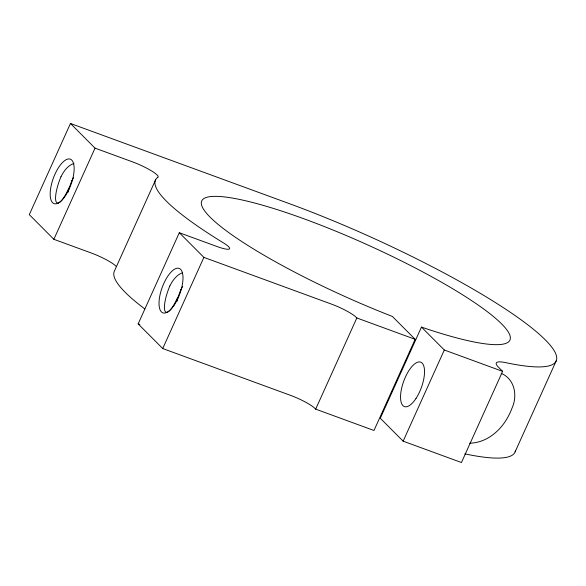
<?xml version="1.0" encoding="UTF-8"?>
<svg xmlns="http://www.w3.org/2000/svg" width="586" height="586" viewBox="0 0 586 586"><rect width="100%" height="100%" fill="white"/><g stroke="black" fill="none" stroke-linecap="round" stroke-linejoin="round"><path stroke-width="0.88" d="M60.937 176.686L60.724 177.338A22.122 5.728 -69.6 0 0 58.263 203.005M71.653 181.338L71.866 180.693M169.786 285.931L169.574 286.576A22.122 5.728 -69.6 0 0 168.468 311.598M180.715 289.931L180.503 290.583A22.122 5.728 -69.6 0 0 176.855 301.49M157.817 177.302A219.831 36.662 24.3 0 0 223.105 242.677A21.111 3.523 24.3 0 1 216.769 246.442L179.316 232.723L138.15 323.89L162.725 348.545L289.88 395.118A21.133 3.523 24.3 0 1 313.818 407.402L315.678 409.138L373.985 430.49L415.152 339.323L392.312 316.403A169.083 28.201 24.3 0 1 210.059 217.12A169.083 28.201 24.3 0 1 290.195 213.927L291.857 214.498A169.083 28.201 24.3 0 1 496.122 318.799A169.083 28.201 24.3 0 1 421.466 327.083L380.299 418.25L403.139 441.17L461.453 462.522L502.612 371.356L498.356 367.078A42.412 7.076 24.3 0 1 506.004 362.697A219.816 36.662 24.3 0 0 522.624 320.945A219.816 36.662 24.3 0 0 289.118 203.554L70.467 123.478L29.3 214.644L53.868 239.308L91.233 252.984A21.111 3.523 24.3 0 1 115.977 266.169M53.868 239.308L95.035 148.141L70.467 123.478M155.649 179.726L114.482 270.893A219.831 36.662 24.3 0 0 144.727 308.888M162.725 348.545L203.884 257.379L179.316 232.723M315.678 409.138L356.837 317.971L354.984 316.235A21.133 3.523 24.3 0 0 331.046 303.951L203.884 257.379M403.139 441.17L444.305 350.003L421.466 327.083M515.116 451.872L556.282 360.705M469.657 443.192C486.68 442.87 500.935 430.615 508.443 416.053A26.919 11.632 -61.1 0 0 511.959 408.266C517.775 395.902 514.83 379.025 501.184 373.37M95.035 148.141L132.392 161.817A21.111 3.523 24.3 0 1 151.503 170.878A21.111 3.523 24.3 0 1 157.81 177.294M356.837 317.971L415.152 339.323M444.305 350.003L502.612 371.356M138.15 323.89L139.856 324.512M515.519 450.29A219.816 36.662 24.3 0 1 464.837 453.864M68.005 192.245A22.122 5.728 -69.6 0 1 71.653 181.345M68.811 188.047A22.122 5.728 -69.6 0 1 60.365 201.767M60.109 201.987A22.122 5.728 -69.6 0 1 58.475 202.946M71.931 180.752A22.114 11.617 -70.2 0 1 73.499 177.8M61.003 176.745A22.114 11.617 -70.2 0 1 73.99 163.575M177.661 297.285A22.122 5.728 -69.6 0 1 168.709 311.422M180.781 289.989A22.114 11.617 -70.2 0 1 182.026 287.616M182.356 287.045A22.114 11.617 -70.2 0 1 182.693 286.481M169.852 285.99A22.114 11.617 -70.2 0 1 182.444 272.915M173.917 305.526A23.674 9.383 -69.9 0 0 179.646 268.622A23.674 9.383 -69.9 0 0 159.487 297.754A23.674 9.383 -69.9 0 0 173.917 305.526M65.617 195.46A23.674 9.383 -69.9 0 0 70.386 159.194A23.674 9.383 -69.9 0 0 50.491 189.52A23.674 9.383 -69.9 0 0 65.617 195.46M416.016 398.414A23.674 9.383 -69.9 0 0 420.755 362.17A23.674 9.383 -69.9 0 0 400.868 392.525A23.674 9.383 -69.9 0 0 416.016 398.414"/></g></svg>
